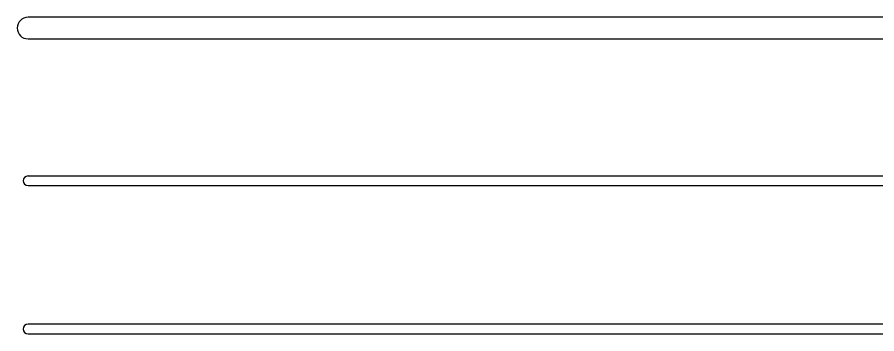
# Model space of a CAD drawing. Header units: millimetres. Extents: x 0 to 157650, y 0 to 89100.
# Drawn here: x 23638 to 25553, y 81305 to 82010 of the extents above; entities that cross this region are included whole.
import ezdxf

# ---------------------------------------------------------------- set-up
doc = ezdxf.new("R2010")
doc.units = ezdxf.units.MM
doc.header["$LTSCALE"] = 150
doc.layers.add('Visible', color=7, linetype='Continuous', lineweight=25)

msp = doc.modelspace()

# ---------------------------------------------------------------- linework, layer by layer
at = {"layer": 'Visible', "color": 9, "true_color": 0xc0c0c0}
for p, q in [((28873.9, 82009.5), (23661.9, 82009.5)), ((23661.9, 81961.2), (28864.1, 81961.2)), ((28864.1, 81656), (23661.9, 81656)), ((23661.9, 81634.7), (28864.1, 81634.7)), ((28864.1, 81326), (23661.9, 81326)), ((23661.9, 81304.7), (28845.6, 81304.7))]:
    msp.add_line(p, q, dxfattribs=at)
for centre, radius in [((23661.9, 81985.4), 24.1), ((23661.9, 81645.4), 10.7), ((23661.9, 81315.4), 10.7)]:
    msp.add_arc(centre, radius, 90, 270, dxfattribs=at)

doc.saveas('drawing.dxf')
